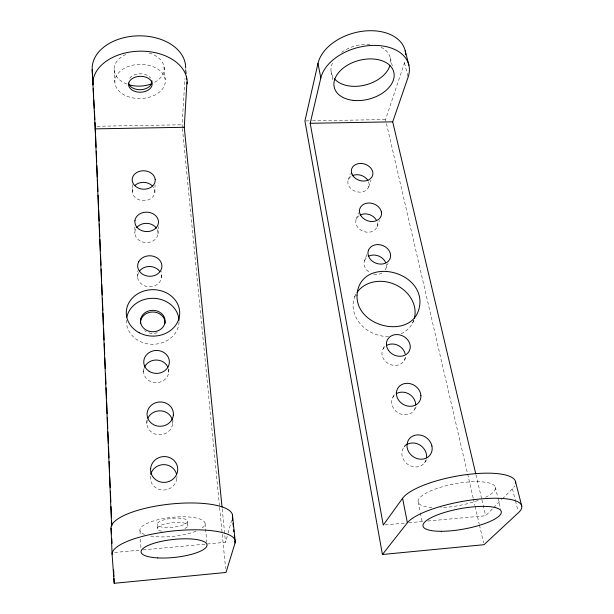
<?xml version="1.0" encoding="UTF-8"?>
<svg xmlns="http://www.w3.org/2000/svg" width="614" height="614" viewBox="0 0 614 614"><rect width="100%" height="100%" fill="white"/><g stroke="black" fill="none" stroke-linecap="round" stroke-linejoin="round"><path stroke-width="0.46" stroke-dasharray="3.07 2.3" d="M137.62 277.091L137.651 270.897M143.599 372.038L143.684 367.325M150.33 476.31L150.292 478.314A13.331 12.702 -9.7 0 0 164.122 490.049A13.331 12.702 -9.7 0 0 176.893 476.871M132.225 184.668L132.478 193.187A11.336 9.126 2.7 0 0 144.206 200.609A11.336 9.126 2.7 0 0 154.843 192.535L154.874 191.1A11.336 9.126 2.7 0 0 153.331 187.009M146.846 423.637L146.938 420.007M154.843 192.535L155.066 184.883M157.268 229.544A11.62 9.609 2.1 0 1 157.806 230.987L158.059 232.476A11.62 9.609 2.1 0 1 147.137 242.561A11.62 9.609 2.1 0 1 134.865 233.32L134.911 231.808A11.62 9.609 2.1 0 1 135.855 228.915M158.036 233.98L158.305 226.612M161.398 277.635L161.674 271.472M182.335 127.635L182.059 124.765L184.991 78.4M168.689 372.291L169.011 367.594M147.245 419.892A12.94 11.988 -3.8 0 0 147.122 425.502L147.721 427.298A12.94 11.988 -3.8 0 0 160.607 434.766A12.94 11.988 -3.8 0 0 172.319 425.571L172.948 420.252M176.847 478.199L177.039 476.456M366.811 254.618L364.133 262.124A11.382 9.379 20.9 0 0 370.303 272.777M143.07 549.86L225.538 542.308L227.817 534.08M228.07 533.167L231.624 520.365M348.361 179.687L350.233 173.639M161.643 531.21A15.289 4.428 -6.1 0 1 157.422 528.454L157.376 523.458A15.258 4.475 -6.1 0 1 172.81 518.262A15.258 4.475 -6.1 0 1 187.4 520.841L187.823 525.776A15.289 4.428 -6.1 0 1 184.545 528.662M157.422 528.454L157.652 527.733A15.289 4.428 -6.1 0 1 173.125 522.56A15.289 4.428 -6.1 0 1 187.738 525.085L187.823 525.776M473.179 497.985L385.531 119.553L404.488 62.843A45.037 29.956 -15.2 0 0 405.171 60.41M356.235 219.19L358.392 212.851M368.638 187.078L370.986 180.232M377.034 226.827L379.398 220.556M354.654 296.999L356.258 292.809M138.634 272.439L138.012 273.936A11.919 10.139 1.4 0 0 150.261 286.753L152.126 286.538A11.919 10.139 1.4 0 0 159.609 282.11L160.484 280.705A11.919 10.139 1.4 0 0 160.607 272.954M385.231 269.937L388.01 263.452M383.075 348.936L385.108 344.661M412.447 323.233L414.089 320.009M404.288 360.403L406.514 356.212M392.768 397.419L395.378 392.638M414.611 409.392L416.507 406.276M403.966 447.138L406.015 443.914M424.589 462.703L427.367 458.804M427.82 521.017L485.659 515.752L493.019 508.331M493.687 507.655L501.715 499.558M502.39 498.883L512.429 488.767A58.23 16.463 -10.6 0 0 514.701 485.858M114.634 552.462L142.118 549.944M385.155 524.901L405.063 523.09M408.863 522.744L424.028 521.363M305.879 120.92L311.567 120.82M312.511 120.805L385.531 119.553M97.127 126.254L182.059 124.765M404.488 62.843L407.888 76.274M512.429 488.767L515.215 499.788M515.453 500.709L518.009 510.81M390.266 57.678L392.469 66.68M495.26 486.971L497.762 497.194M497.992 498.131L500.717 509.29M475.965 474.676L481.691 498.944M481.913 499.88L485.659 515.752M473.394 498.913L474.914 505.46M475.129 506.389L479.242 524.149M479.457 525.077L483.571 542.83M331.069 71.424L333.08 81.355M418.111 501.768L420.176 511.969M420.36 512.897L422.424 523.097M222.214 508.914L225.538 542.308M182.427 128.587L219.543 506.596M219.635 507.555L222.168 533.328M222.26 534.28L225.637 568.648M164.053 66.865L165.174 79.352M205.107 523.596L206.78 542.223M114.15 69.489L114.849 82.069M139.969 530.649L140.23 535.362M140.445 539.13L140.967 548.548M134.865 226.842L134.865 233.32M172.664 421.841A12.94 11.988 -3.8 0 1 172.649 423.714M132.248 191.76A11.336 9.126 2.7 0 1 133.223 187.585M168.42 368.768A12.579 11.321 -1.1 0 1 154.974 382.622A12.579 11.321 -1.1 0 1 144.643 366.827M157.284 332.642A12.242 10.707 0.4 0 1 155.442 333.141L153.523 333.379A12.242 10.707 0.4 0 1 147.859 332.496M146.155 331.698A12.242 10.707 0.4 0 1 144.612 330.677M129.654 78.285A11.773 7.967 -1.4 0 1 140.23 73.772A11.773 7.967 -1.4 0 1 150.729 78.085M149.11 53.027A25.028 17.215 -1.1 0 1 154.137 82.568M126.891 84.049A25.028 17.215 -1.1 0 1 114.15 68.73A25.028 17.215 -1.1 0 1 128.057 53.618M187.477 521.539A15.258 4.475 -6.1 0 1 171.828 527.349A15.258 4.475 -6.1 0 1 157.138 524.187M144.597 534.518A32.772 9.502 -6.1 0 1 151.105 521.739A32.772 9.502 -6.1 0 1 193.057 517.441A32.772 9.502 -6.1 0 1 200.962 528.738M195.996 531.187A32.772 9.502 -6.1 0 1 149.332 535.83M179.035 321.797A26.318 22.987 0.4 0 1 151.842 344.262A26.318 22.987 0.4 0 1 126.446 320.155M426.177 459.479A12.917 11.405 37.8 0 1 413.798 466.832A12.917 11.405 37.8 0 1 402.093 455.857L401.871 453.969A12.917 11.405 37.8 0 1 406.591 444.72M415.264 407.803A12.464 10.875 31.9 0 1 405.056 414.803A12.464 10.875 31.9 0 1 393.106 407.681L392.331 405.977A12.464 10.875 31.9 0 1 394.879 394.756M350.909 176.517A10.799 8.512 17.2 0 0 348 183.678L348.407 185.044A10.799 8.512 17.2 0 0 360.272 192.159A10.799 8.512 17.2 0 0 369.098 184.453L368.937 183.079A10.799 8.512 17.2 0 0 368.515 181.721M405.294 357.31A12.065 10.354 27.2 0 1 388.67 363.795A12.065 10.354 27.2 0 1 385.147 346.434M377.318 222.621A11.083 8.934 18.9 0 1 368.5 232.23A11.083 8.934 18.9 0 1 355.897 223.389L355.744 221.946A11.083 8.934 18.9 0 1 358.837 215.836M381.946 273.061A11.382 9.379 20.9 0 1 378.869 274.151L377.173 274.351A11.382 9.379 20.9 0 1 373.665 274.028M364.516 260.697A11.382 9.379 20.9 0 1 367.157 257.151M386.122 264.173A11.382 9.379 20.9 0 1 385.861 268.602M381.056 47.24A30.431 20.178 -15.1 0 1 390.512 63.012M332.719 76.397A30.431 20.178 -15.1 0 1 333.417 61.162M341.653 52.351A30.431 20.178 -15.1 0 1 370.864 44.477M431.949 507.594A39.304 11.06 -10.6 0 1 427.49 492.39A39.304 11.06 -10.6 0 1 482.52 481.898A39.304 11.06 -10.6 0 1 485.229 497.432M478.099 500.418A39.304 11.06 -10.6 0 1 447.099 507.248L442.448 507.609A39.304 11.06 -10.6 0 1 440.652 507.694M413.859 320.009A31.774 26.747 23.6 0 1 400.535 334.008M388.631 336.541A31.774 26.747 23.6 0 1 359.098 322.335A31.774 26.747 23.6 0 1 356.174 293.86M126.898 96.191A25.235 17.085 -1.4 0 0 165.296 81.578A25.235 17.085 -1.4 0 0 128.042 66.588A25.235 17.085 -1.4 0 0 126.898 96.191"/><path stroke-width="0.92" d="M415.67 404.856L415.686 404.357A12.464 10.875 31.9 0 0 408.717 393.827A12.464 10.875 31.9 0 0 396.268 393.727M222.03 507.003L184.261 127.282L186.955 82.007M405.724 54.761A45.037 29.956 -15.2 0 0 364.647 31.007A45.037 29.956 -15.2 0 0 317.991 63.434L304.928 120.935L382.422 554.496L484.001 544.702L518.477 512.652A58.975 15.404 -10.5 0 0 480.417 498.959A58.975 15.404 -10.5 0 0 407.374 522.76L382.422 554.496M515.614 483.088A58.23 16.463 -10.6 0 0 465.719 474.714A58.23 16.463 -10.6 0 0 402.6 498.261L383.259 525.07L310.185 123.291L320.823 77.993L317.991 63.434M234.84 541.187L235.032 543.068L226.013 572.463L114.196 583.3L112.101 554.358L111.027 528.209A61.101 17.952 -6.1 0 1 173.739 503.733A61.101 17.952 -6.1 0 1 232.384 517.617L232.675 520.449M475.743 473.747L392.707 121.841L408.118 77.172A45.474 29.672 -15 0 0 373.803 45.398A45.474 29.672 -15 0 0 320.823 77.993M185.628 68.108A46.741 32.166 -1.1 0 0 138.457 35.842A46.741 32.166 -1.1 0 0 92.192 69.658L95.178 128.871L184.261 127.282M310.185 123.291L392.707 121.841M405.217 50.839L408.909 65.268M515.537 481.775L521.754 506.051M402.6 498.261L407.374 522.76M176.594 474.568L176.54 474.246A13.331 12.702 -9.7 0 0 163.746 464.621A13.331 12.702 -9.7 0 0 150.691 474.338M232.445 514.808L235.262 541.732M185.689 69.873L186.08 73.603M186.372 76.405L186.664 79.206M232.967 523.274L233.266 526.106M233.658 529.874L233.857 531.762M234.249 535.531L234.54 538.355M151.835 80.672L151.934 81.708A11.773 7.967 -1.4 0 1 141.036 89.682A11.773 7.967 -1.4 0 1 128.549 83.182M111.027 528.209L111.418 533.85M111.748 538.547L112.078 543.244M92.192 69.658L92.998 84.755M93.205 88.531L93.658 97.027M93.804 99.859L94.257 108.356M94.41 111.18L94.863 119.676M95.016 122.508L95.492 132.992M95.615 135.863L96.091 147.36M96.252 151.197L96.69 161.735M96.851 165.565L97.327 177.062M97.442 179.94L97.925 191.438M98.079 195.267L98.562 206.764M98.677 209.643L99.153 221.14M99.276 224.01L99.79 236.467M99.913 239.337L100.389 250.834M100.55 254.672L100.988 265.21M101.149 269.039L101.625 280.537M101.778 284.374L102.223 294.912M102.377 298.742L102.853 310.239M102.975 313.117L103.451 324.614M103.612 328.444L104.088 339.941M104.25 343.771L104.687 354.316M104.848 358.146L105.286 368.684M105.485 373.473L105.923 384.011M106.076 387.848L106.514 398.386M106.675 402.216L107.151 413.713M107.312 417.551L107.749 428.088M107.91 431.918L108.386 443.415M108.509 446.294L108.985 457.791M109.138 461.621L109.576 472.158M109.776 476.948L110.213 487.493M110.374 491.323L110.812 501.861M111.011 506.65L111.449 517.188M111.61 521.025L111.809 525.814M113.636 569.884L113.912 576.592M113.997 578.511L114.196 583.3M95.178 128.871L111.625 525.853M147.913 418.111A12.94 11.988 -3.8 0 1 160.96 410.866A12.94 11.988 -3.8 0 1 172.365 419.984M92.814 84.839A47.217 31.882 -1.4 0 1 140.199 51.169A47.217 31.882 -1.4 0 1 187.147 83.872M112.101 554.358A61.93 16.801 -6.2 0 1 175.742 530.711A61.93 16.801 -6.2 0 1 235.032 543.068M140.529 323.263A12.242 10.707 0.4 0 1 140.575 321.582L140.921 319.932A12.242 10.707 0.4 0 1 152.97 311.996A12.242 10.707 0.4 0 1 164.69 320.339L164.966 321.997A12.242 10.707 0.4 0 1 164.943 323.67M136.722 227.602A11.62 9.609 2.1 0 1 156.47 228.178M139.524 271.05A11.919 10.139 1.4 0 1 148.841 266.507L150.699 266.553A11.919 10.139 1.4 0 1 159.778 271.526M144.643 366.827A12.579 11.321 -1.1 0 1 156.363 360.027A12.579 11.321 -1.1 0 1 167.829 367.08M135.157 185.221A11.336 9.126 2.7 0 1 152.318 185.827M151.443 83.803A25.028 17.215 -1.1 0 1 128.318 84.548M126.829 317.162A26.318 22.987 0.4 0 1 154.482 298.358A26.318 22.987 0.4 0 1 179.012 320.293M406.591 444.72A12.917 11.405 37.8 0 1 425.801 452.096L426.346 453.946A12.917 11.405 37.8 0 1 426.538 457.683M368.461 256.307A11.382 9.379 20.9 0 1 373.212 255.063L374.939 255.109A11.382 9.379 20.9 0 1 385.669 262.677M360.111 215.038A11.083 8.934 18.9 0 1 376.198 219.82M386.505 345.475A12.065 10.354 27.2 0 1 405.156 353.963M352.167 175.773A10.799 8.512 17.2 0 1 367.855 180.409M389.875 65.752A30.431 20.178 -15.1 0 1 364.455 85.208A30.431 20.178 -15.1 0 1 334.262 78.615M357.11 292.387A31.774 26.747 23.6 0 1 395.27 284.62A31.774 26.747 23.6 0 1 414.366 318.328M150.637 468.421L150.599 470.447A13.592 12.909 -8.2 0 0 165.066 482.358A13.592 12.909 -8.2 0 0 177.699 468.344L177.377 466.348A13.592 12.909 -8.2 0 0 163.247 456.601A13.592 12.909 -8.2 0 0 150.637 468.421M155.212 179.618L155.181 181.061A11.528 9.218 2.9 0 1 144.367 189.196A11.528 9.218 2.9 0 1 132.44 181.683L132.202 180.24A11.528 9.218 2.9 0 1 143.062 170.769A11.528 9.218 2.9 0 1 155.212 179.618M134.911 220.695L134.865 222.222A11.827 9.709 2.4 0 0 147.352 231.578A11.827 9.709 2.4 0 0 158.466 221.408L158.205 219.896A11.827 9.709 2.4 0 0 145.986 212.16A11.827 9.709 2.4 0 0 134.911 220.695M356.995 295.18C355.844 329.795 418.641 341.254 419.968 302.004C419.899 268.502 359.651 257.258 356.995 295.18M420.905 395.715L420.843 397.496A12.694 11.014 31.4 0 1 411.065 406.268A12.694 11.014 31.4 0 1 397.933 399.062L397.135 397.335A12.694 11.014 31.4 0 1 406.253 383.343A12.694 11.014 31.4 0 1 420.905 395.715M128.694 83.22L128.556 84.471A11.796 7.959 -1.4 0 0 140.291 92.23A11.796 7.959 -1.4 0 0 152.142 84.233L152.019 82.99A11.796 7.959 -1.4 0 0 140.406 76.313A11.796 7.959 -1.4 0 0 128.694 83.22M173.386 415.049L173.048 416.937A13.193 12.165 -3.1 0 1 161.114 426.254A13.193 12.165 -3.1 0 1 147.966 418.656L147.368 416.829A13.193 12.165 -3.1 0 1 159.387 401.993A13.193 12.165 -3.1 0 1 173.386 415.049M140.936 318.275L140.591 319.925A12.28 10.722 0.4 0 0 153.584 331.752L155.503 331.514A12.28 10.722 0.4 0 0 165.059 320.347L164.775 318.681A12.28 10.722 0.4 0 0 153.024 310.323A12.28 10.722 0.4 0 0 140.936 318.275M368.454 250.274L368.062 251.709A11.574 9.471 20.8 0 0 381.348 264.089L383.075 263.89A11.574 9.471 20.8 0 0 389.529 259.645L390.166 258.294A11.574 9.471 20.8 0 0 379.03 244.641L377.272 244.587A11.574 9.471 20.8 0 0 368.454 250.274M138.695 261.771L138.066 263.283A12.134 10.254 1.7 0 0 150.537 276.269L152.433 276.062A12.134 10.254 1.7 0 0 160.054 271.588L160.937 270.168A12.134 10.254 1.7 0 0 150.983 255.838L149.087 255.785A12.134 10.254 1.7 0 0 138.695 261.771M381.355 211.83L380.91 210.395A11.267 9.01 18.8 0 0 368.553 202.996A11.267 9.01 18.8 0 0 359.436 211.116L359.597 212.574A11.267 9.01 18.8 0 0 372.422 221.516A11.267 9.01 18.8 0 0 381.355 211.83M351.899 173.862L351.484 172.48A10.975 8.581 17.2 0 1 360.28 163.439A10.975 8.581 17.2 0 1 372.744 171.92L372.913 173.294A10.975 8.581 17.2 0 1 363.972 181.061A10.975 8.581 17.2 0 1 351.899 173.862M431.911 446.017L431.35 444.137A13.163 11.566 37.2 0 0 417.044 434.912A13.163 11.566 37.2 0 0 406.982 446.01L407.22 447.928A13.163 11.566 37.2 0 0 422.117 459.188A13.163 11.566 37.2 0 0 431.911 446.017M149.21 371.347A12.817 11.474 -0.7 0 0 169.326 362.905A12.817 11.474 -0.7 0 0 151.144 351.546A12.817 11.474 -0.7 0 0 149.21 371.347M139.194 332.734A26.717 23.225 0.7 0 0 179.71 313.432A26.717 23.225 0.7 0 0 140.099 292.517A26.717 23.225 0.7 0 0 139.194 332.734M157.775 557.911A33.141 8.98 -6.2 0 0 207.033 545.017A33.141 8.98 -6.2 0 0 157.407 542.3A33.141 8.98 -6.2 0 0 157.775 557.911M388.593 350.517A12.28 10.476 26.9 0 0 409.177 351.185A12.28 10.476 26.9 0 0 397.227 334.561A12.28 10.476 26.9 0 0 388.593 350.517M353.296 100.374A30.731 19.986 -14.8 0 0 393.789 72.084A30.731 19.986 -14.8 0 0 345.007 66.765A30.731 19.986 -14.8 0 0 353.296 100.374M441.351 531.294A39.803 10.346 -10.4 0 0 501.323 512.498A39.803 10.346 -10.4 0 0 443.807 512.682A39.803 10.346 -10.4 0 0 441.351 531.294"/></g></svg>
